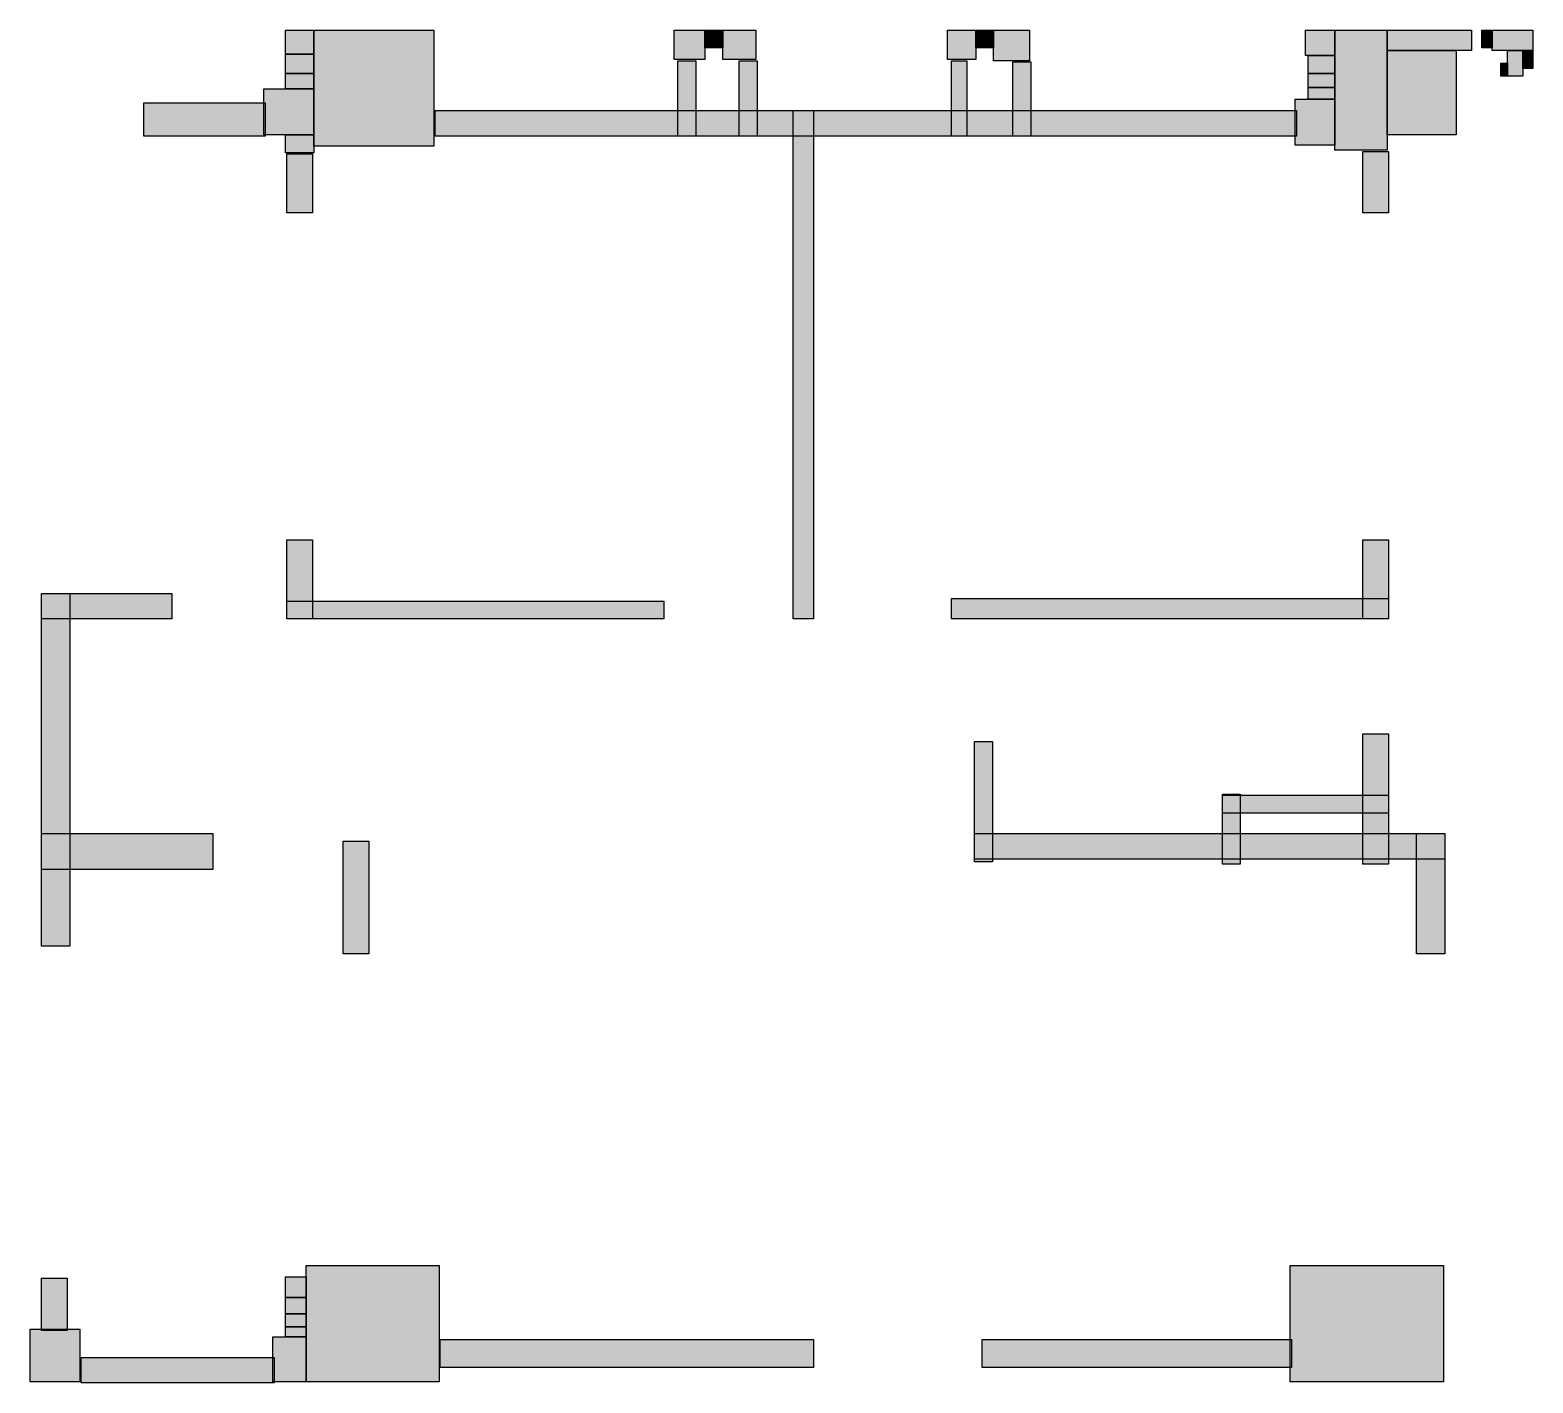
# Model space of a CAD drawing. Header units: centimetres. Extents: x 0 to 1035, y 6 to 938.
import ezdxf

# ---------------------------------------------------------------- set-up
doc = ezdxf.new("R2010")
doc.units = ezdxf.units.CM
doc.layers.add('WALL', color=7, linetype='Continuous')

msp = doc.modelspace()

# ---------------------------------------------------------------- hatches: boundary and pattern name
at = {"layer": 'WALL'}
h = msp.add_hatch(color=256, dxfattribs=at)
h.dxf.hatch_style = 1
h.paths.add_polyline_path([(176, 938.08), (195.36, 938.08), (195.36, 921.36), (176, 921.36)])
h = msp.add_hatch(color=256, dxfattribs=at)
h.dxf.hatch_style = 1
h.paths.add_polyline_path([(195.36, 938.08), (278.08, 938.08), (278.08, 858), (195.36, 858)])
h = msp.add_hatch(color=256, dxfattribs=at)
h.dxf.hatch_style = 1
h.paths.add_polyline_path([(443.52, 938.08), (464.64, 938.08), (464.64, 917.84), (443.52, 917.84)])
h = msp.add_hatch(color=256, dxfattribs=at)
h.dxf.hatch_style = 1
h.paths.add_polyline_path([(464.64, 938.08), (471.68, 938.08), (471.68, 925.76), (464.64, 925.76)])
h = msp.add_hatch(color=256, dxfattribs=at)
h.dxf.hatch_style = 1
h.paths.add_polyline_path([(471.68, 938.08), (476.96, 938.08), (476.96, 925.76), (471.68, 925.76)])
h = msp.add_hatch(color=256, dxfattribs=at)
h.dxf.hatch_style = 1
h.paths.add_polyline_path([(476.96, 938.08), (499.84, 938.08), (499.84, 917.84), (476.96, 917.84)])
h = msp.add_hatch(color=256, dxfattribs=at)
h.dxf.hatch_style = 1
h.paths.add_polyline_path([(631.84, 938.08), (651.2, 938.08), (651.2, 917.84), (631.84, 917.84)])
h = msp.add_hatch(color=256, dxfattribs=at)
h.dxf.hatch_style = 1
h.paths.add_polyline_path([(651.2, 938.08), (658.24, 938.08), (658.24, 925.76), (651.2, 925.76)])
h = msp.add_hatch(color=256, dxfattribs=at)
h.dxf.hatch_style = 1
h.paths.add_polyline_path([(658.24, 938.08), (663.52, 938.08), (663.52, 925.76), (658.24, 925.76)])
h = msp.add_hatch(color=256, dxfattribs=at)
h.dxf.hatch_style = 1
h.paths.add_polyline_path([(663.52, 938.08), (688.16, 938.08), (688.16, 916.96), (663.52, 916.96)])
h = msp.add_hatch(color=256, dxfattribs=at)
h.dxf.hatch_style = 1
h.paths.add_polyline_path([(878.24, 938.08), (898.48, 938.08), (898.48, 920.48), (878.24, 920.48)])
h = msp.add_hatch(color=256, dxfattribs=at)
h.dxf.hatch_style = 1
h.paths.add_polyline_path([(898.48, 938.08), (934.56, 938.08), (934.56, 855.36), (898.48, 855.36)])
h = msp.add_hatch(color=256, dxfattribs=at)
h.dxf.hatch_style = 1
h.paths.add_polyline_path([(934.56, 938.08), (992.64, 938.08), (992.64, 924), (934.56, 924)])
h = msp.add_hatch(color=256, dxfattribs=at)
h.dxf.hatch_style = 1
h.paths.add_polyline_path([(999.68, 938.08), (1006.72, 938.08), (1006.72, 925.76), (999.68, 925.76)])
h = msp.add_hatch(color=256, dxfattribs=at)
h.dxf.hatch_style = 1
h.paths.add_polyline_path([(1006.72, 938.08), (1034.88, 938.08), (1034.88, 924), (1006.72, 924)])
h = msp.add_hatch(color=256, dxfattribs=at)
h.dxf.hatch_style = 1
h.paths.add_polyline_path([(176, 921.36), (195.36, 921.36), (195.36, 908.16), (176, 908.16)])
h = msp.add_hatch(color=256, dxfattribs=at)
h.dxf.hatch_style = 1
h.paths.add_polyline_path([(934.56, 924), (982.08, 924), (982.08, 865.92), (934.56, 865.92)])
h = msp.add_hatch(color=256, dxfattribs=at)
h.dxf.hatch_style = 1
h.paths.add_polyline_path([(1017.28, 924), (1027.84, 924), (1027.84, 906.4), (1017.28, 906.4)])
h = msp.add_hatch(color=256, dxfattribs=at)
h.dxf.hatch_style = 1
h.paths.add_polyline_path([(1027.84, 924), (1034.88, 924), (1034.88, 911.68), (1027.84, 911.68)])
h = msp.add_hatch(color=256, dxfattribs=at)
h.dxf.hatch_style = 1
h.paths.add_polyline_path([(446.16, 916.96), (458.48, 916.96), (458.48, 865.04), (446.16, 865.04)])
h = msp.add_hatch(color=256, dxfattribs=at)
h.dxf.hatch_style = 1
h.paths.add_polyline_path([(488.4, 916.96), (500.72, 916.96), (500.72, 865.04), (488.4, 865.04)])
h = msp.add_hatch(color=256, dxfattribs=at)
h.dxf.hatch_style = 1
h.paths.add_polyline_path([(634.48, 916.96), (645.04, 916.96), (645.04, 865.04), (634.48, 865.04)])
h = msp.add_hatch(color=256, dxfattribs=at)
h.dxf.hatch_style = 1
h.paths.add_polyline_path([(676.72, 916.08), (689.04, 916.08), (689.04, 865.04), (676.72, 865.04)])
h = msp.add_hatch(color=256, dxfattribs=at)
h.dxf.hatch_style = 1
h.paths.add_polyline_path([(880, 920.48), (898.48, 920.48), (898.48, 908.16), (880, 908.16)])
h = msp.add_hatch(color=256, dxfattribs=at)
h.dxf.hatch_style = 1
h.paths.add_polyline_path([(1012.88, 915.2), (1017.28, 915.2), (1017.28, 906.4), (1012.88, 906.4)])
h = msp.add_hatch(color=256, dxfattribs=at)
h.dxf.hatch_style = 1
h.paths.add_polyline_path([(176, 908.16), (195.36, 908.16), (195.36, 897.6), (176, 897.6)])
h = msp.add_hatch(color=256, dxfattribs=at)
h.dxf.hatch_style = 1
h.paths.add_polyline_path([(880, 908.16), (898.48, 908.16), (898.48, 898.48), (880, 898.48)])
h = msp.add_hatch(color=256, dxfattribs=at)
h.dxf.hatch_style = 1
h.paths.add_polyline_path([(161.04, 897.6), (195.36, 897.6), (195.36, 865.92), (161.04, 865.92)])
h = msp.add_hatch(color=256, dxfattribs=at)
h.dxf.hatch_style = 1
h.paths.add_polyline_path([(871.2, 890.56), (898.48, 890.56), (898.48, 858.88), (871.2, 858.88)])
h = msp.add_hatch(color=256, dxfattribs=at)
h.dxf.hatch_style = 1
h.paths.add_polyline_path([(880, 898.48), (898.48, 898.48), (898.48, 890.56), (880, 890.56)])
h = msp.add_hatch(color=256, dxfattribs=at)
h.dxf.hatch_style = 1
h.paths.add_polyline_path([(78.32, 887.92), (161.92, 887.92), (161.92, 865.04), (78.32, 865.04)])
h = msp.add_hatch(color=256, dxfattribs=at)
h.dxf.hatch_style = 1
h.paths.add_polyline_path([(278.96, 882.64), (872.08, 882.64), (872.08, 865.04), (278.96, 865.04)])
h = msp.add_hatch(color=256, dxfattribs=at)
h.dxf.hatch_style = 1
h.paths.add_polyline_path([(525.36, 882.64), (539.44, 882.64), (539.44, 532.4), (525.36, 532.4)])
h = msp.add_hatch(color=256, dxfattribs=at)
h.dxf.hatch_style = 1
h.paths.add_polyline_path([(176, 865.92), (195.36, 865.92), (195.36, 853.6), (176, 853.6)])
h = msp.add_hatch(color=256, dxfattribs=at)
h.dxf.hatch_style = 1
h.paths.add_polyline_path([(176.88, 852.72), (194.48, 852.72), (194.48, 812.24), (176.88, 812.24)])
h = msp.add_hatch(color=256, dxfattribs=at)
h.dxf.hatch_style = 1
h.paths.add_polyline_path([(917.84, 854.48), (935.44, 854.48), (935.44, 812.24), (917.84, 812.24)])
h = msp.add_hatch(color=256, dxfattribs=at)
h.dxf.hatch_style = 1
h.paths.add_polyline_path([(176.88, 586.96), (194.48, 586.96), (194.48, 532.4), (176.88, 532.4)])
h = msp.add_hatch(color=256, dxfattribs=at)
h.dxf.hatch_style = 1
h.paths.add_polyline_path([(917.84, 586.96), (935.44, 586.96), (935.44, 532.4), (917.84, 532.4)])
h = msp.add_hatch(color=256, dxfattribs=at)
h.dxf.hatch_style = 1
h.paths.add_polyline_path([(7.92, 550), (97.68, 550), (97.68, 532.4), (7.92, 532.4)])
h = msp.add_hatch(color=256, dxfattribs=at)
h.dxf.hatch_style = 1
h.paths.add_polyline_path([(7.92, 550), (27.28, 550), (27.28, 307.12), (7.92, 307.12)])
h = msp.add_hatch(color=256, dxfattribs=at)
h.dxf.hatch_style = 1
h.paths.add_polyline_path([(176.88, 544.72), (436.48, 544.72), (436.48, 532.4), (176.88, 532.4)])
h = msp.add_hatch(color=256, dxfattribs=at)
h.dxf.hatch_style = 1
h.paths.add_polyline_path([(634.48, 546.48), (935.44, 546.48), (935.44, 532.4), (634.48, 532.4)])
h = msp.add_hatch(color=256, dxfattribs=at)
h.dxf.hatch_style = 1
h.paths.add_polyline_path([(650.32, 447.92), (662.64, 447.92), (662.64, 365.2), (650.32, 365.2)])
h = msp.add_hatch(color=256, dxfattribs=at)
h.dxf.hatch_style = 1
h.paths.add_polyline_path([(917.84, 453.2), (935.44, 453.2), (935.44, 363.44), (917.84, 363.44)])
h = msp.add_hatch(color=256, dxfattribs=at)
h.dxf.hatch_style = 1
h.paths.add_polyline_path([(821.04, 411.84), (833.36, 411.84), (833.36, 363.44), (821.04, 363.44)])
h = msp.add_hatch(color=256, dxfattribs=at)
h.dxf.hatch_style = 1
h.paths.add_polyline_path([(821.04, 410.96), (935.44, 410.96), (935.44, 398.64), (821.04, 398.64)])
h = msp.add_hatch(color=256, dxfattribs=at)
h.dxf.hatch_style = 1
h.paths.add_polyline_path([(7.92, 384.56), (125.84, 384.56), (125.84, 359.92), (7.92, 359.92)])
h = msp.add_hatch(color=256, dxfattribs=at)
h.dxf.hatch_style = 1
h.paths.add_polyline_path([(650.32, 384.56), (974.16, 384.56), (974.16, 366.96), (650.32, 366.96)])
h = msp.add_hatch(color=256, dxfattribs=at)
h.dxf.hatch_style = 1
h.paths.add_polyline_path([(954.8, 384.56), (974.16, 384.56), (974.16, 301.84), (954.8, 301.84)])
h = msp.add_hatch(color=256, dxfattribs=at)
h.dxf.hatch_style = 1
h.paths.add_polyline_path([(215.6, 379.28), (233.2, 379.28), (233.2, 301.84), (215.6, 301.84)])
h = msp.add_hatch(color=256, dxfattribs=at)
h.dxf.hatch_style = 1
h.paths.add_polyline_path([(190.08, 87.12), (281.6, 87.12), (281.6, 7.04), (190.08, 7.04)])
h = msp.add_hatch(color=256, dxfattribs=at)
h.dxf.hatch_style = 1
h.paths.add_polyline_path([(867.68, 87.12), (973.28, 87.12), (973.28, 7.04), (867.68, 7.04)])
h = msp.add_hatch(color=256, dxfattribs=at)
h.dxf.hatch_style = 1
h.paths.add_polyline_path([(7.92, 78.32), (25.52, 78.32), (25.52, 42.24), (7.92, 42.24)])
h = msp.add_hatch(color=256, dxfattribs=at)
h.dxf.hatch_style = 1
h.paths.add_polyline_path([(176, 79.2), (190.08, 79.2), (190.08, 65.12), (176, 65.12)])
h = msp.add_hatch(color=256, dxfattribs=at)
h.dxf.hatch_style = 1
h.paths.add_polyline_path([(176, 65.12), (190.08, 65.12), (190.08, 53.68), (176, 53.68)])
h = msp.add_hatch(color=256, dxfattribs=at)
h.dxf.hatch_style = 1
h.paths.add_polyline_path([(176, 53.68), (190.08, 53.68), (190.08, 44.88), (176, 44.88)])
h = msp.add_hatch(color=256, dxfattribs=at)
h.dxf.hatch_style = 1
h.paths.add_polyline_path([(0, 43.12), (34.32, 43.12), (34.32, 7.04), (0, 7.04)])
h = msp.add_hatch(color=256, dxfattribs=at)
h.dxf.hatch_style = 1
h.paths.add_polyline_path([(176, 44.88), (190.08, 44.88), (190.08, 37.84), (176, 37.84)])
h = msp.add_hatch(color=256, dxfattribs=at)
h.dxf.hatch_style = 1
h.paths.add_polyline_path([(167.2, 37.84), (190.08, 37.84), (190.08, 7.04), (167.2, 7.04)])
h = msp.add_hatch(color=256, dxfattribs=at)
h.dxf.hatch_style = 1
h.paths.add_polyline_path([(282.48, 36.08), (539.44, 36.08), (539.44, 16.72), (282.48, 16.72)])
h = msp.add_hatch(color=256, dxfattribs=at)
h.dxf.hatch_style = 1
h.paths.add_polyline_path([(655.6, 36.08), (868.56, 36.08), (868.56, 16.72), (655.6, 16.72)])
h = msp.add_hatch(color=256, dxfattribs=at)
h.dxf.hatch_style = 1
h.paths.add_polyline_path([(35.2, 23.76), (168.08, 23.76), (168.08, 6.16), (35.2, 6.16)])

# ---------------------------------------------------------------- linework, layer by layer
for points in [[(176, 938.08), (195.36, 938.08), (195.36, 921.36), (176, 921.36)], [(195.36, 938.08), (278.08, 938.08), (278.08, 858), (195.36, 858)], [(443.52, 938.08), (464.64, 938.08), (464.64, 917.84), (443.52, 917.84)], [(464.64, 938.08), (471.68, 938.08), (471.68, 925.76), (464.64, 925.76)], [(471.68, 938.08), (476.96, 938.08), (476.96, 925.76), (471.68, 925.76)], [(476.96, 938.08), (499.84, 938.08), (499.84, 917.84), (476.96, 917.84)], [(631.84, 938.08), (651.2, 938.08), (651.2, 917.84), (631.84, 917.84)], [(651.2, 938.08), (658.24, 938.08), (658.24, 925.76), (651.2, 925.76)], [(658.24, 938.08), (663.52, 938.08), (663.52, 925.76), (658.24, 925.76)], [(663.52, 938.08), (688.16, 938.08), (688.16, 916.96), (663.52, 916.96)], [(878.24, 938.08), (898.48, 938.08), (898.48, 920.48), (878.24, 920.48)], [(898.48, 938.08), (934.56, 938.08), (934.56, 855.36), (898.48, 855.36)], [(934.56, 938.08), (992.64, 938.08), (992.64, 924), (934.56, 924)], [(999.68, 938.08), (1006.72, 938.08), (1006.72, 925.76), (999.68, 925.76)], [(1006.72, 938.08), (1034.88, 938.08), (1034.88, 924), (1006.72, 924)], [(176, 921.36), (195.36, 921.36), (195.36, 908.16), (176, 908.16)], [(934.56, 924), (982.08, 924), (982.08, 865.92), (934.56, 865.92)], [(1017.28, 924), (1027.84, 924), (1027.84, 906.4), (1017.28, 906.4)], [(1027.84, 924), (1034.88, 924), (1034.88, 911.68), (1027.84, 911.68)], [(446.16, 916.96), (458.48, 916.96), (458.48, 865.04), (446.16, 865.04)], [(488.4, 916.96), (500.72, 916.96), (500.72, 865.04), (488.4, 865.04)], [(634.48, 916.96), (645.04, 916.96), (645.04, 865.04), (634.48, 865.04)], [(676.72, 916.08), (689.04, 916.08), (689.04, 865.04), (676.72, 865.04)], [(880, 920.48), (898.48, 920.48), (898.48, 908.16), (880, 908.16)], [(1012.88, 915.2), (1017.28, 915.2), (1017.28, 906.4), (1012.88, 906.4)], [(176, 908.16), (195.36, 908.16), (195.36, 897.6), (176, 897.6)], [(880, 908.16), (898.48, 908.16), (898.48, 898.48), (880, 898.48)], [(161.04, 897.6), (195.36, 897.6), (195.36, 865.92), (161.04, 865.92)], [(871.2, 890.56), (898.48, 890.56), (898.48, 858.88), (871.2, 858.88)], [(880, 898.48), (898.48, 898.48), (898.48, 890.56), (880, 890.56)], [(78.32, 887.92), (161.92, 887.92), (161.92, 865.04), (78.32, 865.04)], [(278.96, 882.64), (872.08, 882.64), (872.08, 865.04), (278.96, 865.04)], [(525.36, 882.64), (539.44, 882.64), (539.44, 532.4), (525.36, 532.4)], [(176, 865.92), (195.36, 865.92), (195.36, 853.6), (176, 853.6)], [(176.88, 852.72), (194.48, 852.72), (194.48, 812.24), (176.88, 812.24)], [(917.84, 854.48), (935.44, 854.48), (935.44, 812.24), (917.84, 812.24)], [(176.88, 586.96), (194.48, 586.96), (194.48, 532.4), (176.88, 532.4)], [(917.84, 586.96), (935.44, 586.96), (935.44, 532.4), (917.84, 532.4)], [(7.92, 550), (97.68, 550), (97.68, 532.4), (7.92, 532.4)], [(7.92, 550), (27.28, 550), (27.28, 307.12), (7.92, 307.12)], [(176.88, 544.72), (436.48, 544.72), (436.48, 532.4), (176.88, 532.4)], [(634.48, 546.48), (935.44, 546.48), (935.44, 532.4), (634.48, 532.4)], [(650.32, 447.92), (662.64, 447.92), (662.64, 365.2), (650.32, 365.2)], [(917.84, 453.2), (935.44, 453.2), (935.44, 363.44), (917.84, 363.44)], [(821.04, 411.84), (833.36, 411.84), (833.36, 363.44), (821.04, 363.44)], [(821.04, 410.96), (935.44, 410.96), (935.44, 398.64), (821.04, 398.64)], [(7.92, 384.56), (125.84, 384.56), (125.84, 359.92), (7.92, 359.92)], [(650.32, 384.56), (974.16, 384.56), (974.16, 366.96), (650.32, 366.96)], [(954.8, 384.56), (974.16, 384.56), (974.16, 301.84), (954.8, 301.84)], [(215.6, 379.28), (233.2, 379.28), (233.2, 301.84), (215.6, 301.84)], [(190.08, 87.12), (281.6, 87.12), (281.6, 7.04), (190.08, 7.04)], [(867.68, 87.12), (973.28, 87.12), (973.28, 7.04), (867.68, 7.04)], [(7.92, 78.32), (25.52, 78.32), (25.52, 42.24), (7.92, 42.24)], [(176, 79.2), (190.08, 79.2), (190.08, 65.12), (176, 65.12)], [(176, 65.12), (190.08, 65.12), (190.08, 53.68), (176, 53.68)], [(176, 53.68), (190.08, 53.68), (190.08, 44.88), (176, 44.88)], [(0, 43.12), (34.32, 43.12), (34.32, 7.04), (0, 7.04)], [(176, 44.88), (190.08, 44.88), (190.08, 37.84), (176, 37.84)], [(167.2, 37.84), (190.08, 37.84), (190.08, 7.04), (167.2, 7.04)], [(282.48, 36.08), (539.44, 36.08), (539.44, 16.72), (282.48, 16.72)], [(655.6, 36.08), (868.56, 36.08), (868.56, 16.72), (655.6, 16.72)], [(35.2, 23.76), (168.08, 23.76), (168.08, 6.16), (35.2, 6.16)]]:
    msp.add_lwpolyline(points, close=True, dxfattribs=at)

doc.saveas('drawing.dxf')
